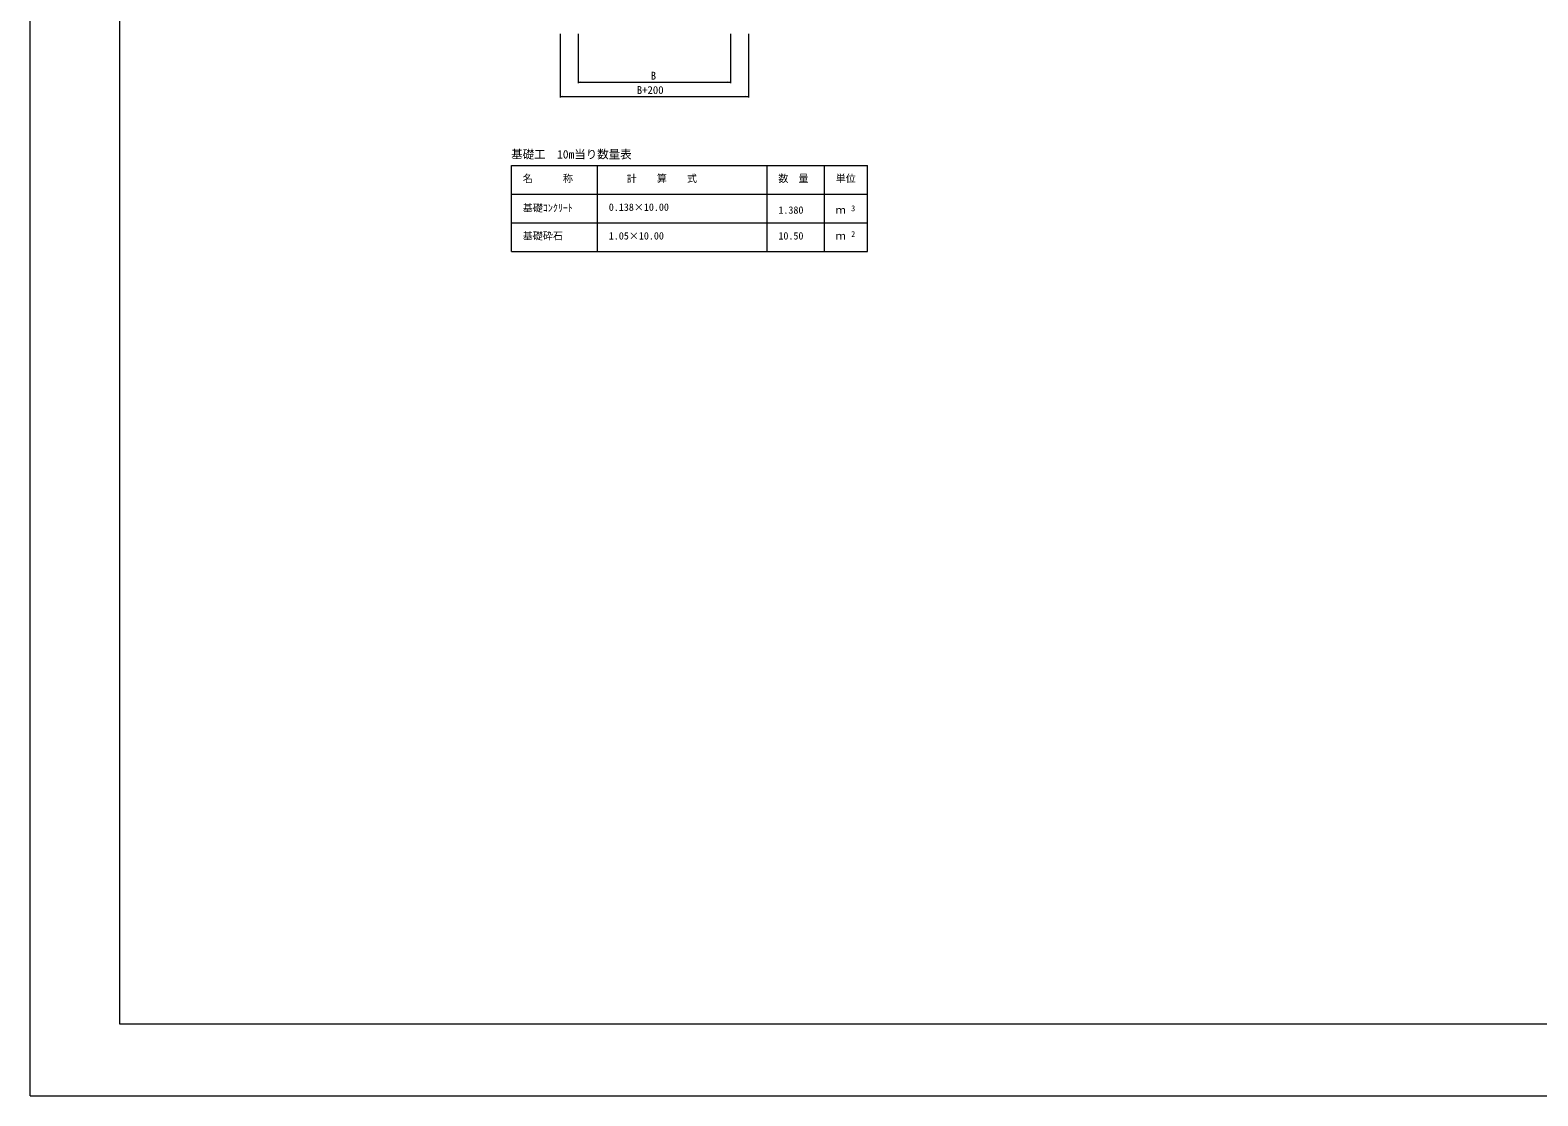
# Model space of a CAD drawing. Units: millimetres on the paper. Extents: x 2 to 843, y -1 to 593.
# Drawn here: x 2.2 to 422.7, y -0.7 to 296.5 of the extents above; entities that cross this region are included whole.
import ezdxf
from ezdxf.enums import TextEntityAlignment as Align

# ---------------------------------------------------------------- set-up
doc = ezdxf.new("R2010")
doc.units = ezdxf.units.MM
for name, color, linetype, lineweight in [('0_2', 7, 'Continuous', 18), ('D-STR-DIM（寸法）', 7, 'Continuous', 18), ('D-STR-HTXT（旗揚げ）', 4, 'Continuous', 18), ('D-STR-TXT（文字）', 7, 'Continuous', 18), ('D-TTL(外枠）', 2, 'Continuous', 18), ('DEFPOINTS_3', 8, 'Continuous', 18)]:
    doc.layers.add(name, color=color, linetype=linetype, lineweight=lineweight)
doc.styles.add('ＭＳ ゴシック', font='')
doc.styles.get('ＭＳ ゴシック').set_extended_font_data('MS Gothic')

msp = doc.modelspace()

# ---------------------------------------------------------------- linework, layer by layer
at = {"layer": '0_2'}
for p, q in [((155.024, 281.987), (155.774, 282.112)), ((155.774, 281.862), (155.024, 281.987)), ((196.774, 282.112), (197.524, 281.987)), ((197.524, 281.987), (196.774, 281.862)), ((150.024, 277.991), (150.774, 278.116)), ((150.774, 277.866), (150.024, 277.991)), ((201.774, 278.116), (202.524, 277.991)), ((202.524, 277.991), (201.774, 277.866))]:
    msp.add_line(p, q, dxfattribs=at)
at = {"layer": '0_2', "color": 9}
for p, q in [((155.024, 281.987), (155.124, 281.987)), ((197.524, 281.987), (197.424, 281.987)), ((150.024, 277.991), (150.124, 277.991)), ((202.524, 277.991), (202.424, 277.991))]:
    msp.add_line(p, q, dxfattribs=at)
at = {"layer": 'D-STR-DIM（寸法）'}
for p, q in [((150.024, 295.496), (150.024, 277.741)), ((155.024, 295.496), (155.024, 281.737)), ((197.524, 295.496), (197.524, 281.737)), ((202.524, 295.496), (202.524, 277.741)), ((155.124, 281.987), (197.424, 281.987)), ((150.124, 277.991), (202.424, 277.991))]:
    msp.add_line(p, q, dxfattribs=at)
at = {"layer": 'D-STR-HTXT（旗揚げ）'}
for p, q in [((136.454, 258.779), (235.733, 258.779)), ((136.454, 234.779), (136.454, 258.779)), ((160.454, 234.779), (160.454, 258.779)), ((207.733, 234.779), (207.733, 258.779)), ((223.733, 234.779), (223.733, 258.779)), ((223.733, 234.779), (223.733, 258.779)), ((235.733, 234.779), (235.733, 258.779)), ((136.454, 250.779), (235.733, 250.779)), ((136.454, 242.779), (235.733, 242.779)), ((136.454, 234.779), (235.733, 234.779))]:
    msp.add_line(p, q, dxfattribs=at)
at = {"layer": 'D-TTL(外枠）'}
for p, q in [((27.203, 19.348), (27.203, 573.348)), ((822.203, 19.348), (27.203, 19.348))]:
    msp.add_line(p, q, dxfattribs=at)
at = {"layer": 'DEFPOINTS_3'}
for q in [(2.203, 593.348), (843.203, -0.652)]:
    msp.add_line((2.203, -0.652), q, dxfattribs=at)

# ---------------------------------------------------------------- texts
at = {"layer": 'D-STR-DIM（寸法）', "style": 'ＭＳ ゴシック'}
for s, p in [('B', (175.277, 282.037)), ('B+200', (171.386, 278.041))]:
    msp.add_text(s, height=2.199, dxfattribs=at).set_placement(p, align=Align.BOTTOM_LEFT)
at = {"layer": 'D-STR-TXT（文字）', "style": 'ＭＳ ゴシック'}
for s, height, p in [('基礎工\u300010m当り数量表', 2.346, (136.367, 259.999)), ('名\u3000\u3000\u3000称', 2.053, (139.592, 253.501)), ('計\u3000\u3000算\u3000\u3000式', 2.053, (168.586, 253.501)), ('数\u3000量', 2.053, (210.871, 253.501)), ('単位', 2.053, (226.871, 253.501)), ('基礎ｺﾝｸﾘｰﾄ', 2.053, (139.592, 245.289)), ('0.138×10.00', 2.053, (163.592, 245.501)), ('1.380', 2.053, (210.893, 244.701)), ('ｍ', 2.053, (226.871, 244.701)), ('3', 1.642, (231.193, 245.505)), ('基礎砕石', 2.053, (139.592, 237.501)), ('1.05×10.00', 2.053, (163.592, 237.501)), ('10.50', 2.053, (210.893, 237.501)), ('2', 1.642, (231.193, 238.305)), ('ｍ', 2.053, (226.871, 237.501))]:
    msp.add_text(s, height=height, dxfattribs=at).set_placement(p, align=Align.BOTTOM_LEFT)

doc.saveas('drawing.dxf')
